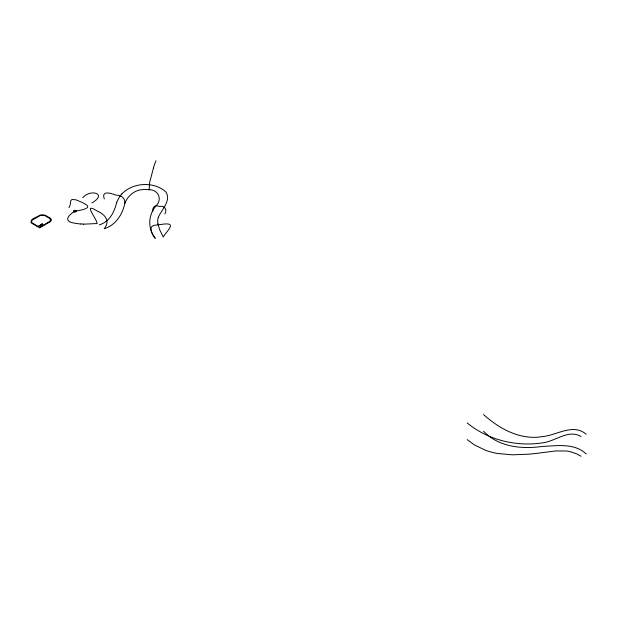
<?xml version="1.0" encoding="UTF-8"?>
<svg xmlns="http://www.w3.org/2000/svg" width="617" height="617" viewBox="0 0 617 617"><rect width="100%" height="100%" fill="white"/><g stroke="black" fill="none" stroke-linecap="round" stroke-linejoin="round"><path stroke-width="0.93" d="M149.16 189.82L149.53 183.372A3.648 0.748 -81.7 0 1 149.869 181.583L153.432 168.109M152.815 211.384C152.044 206.919 155.592 204.404 159.417 206.479C164.276 205.26 167.616 209.371 164.893 213.945M154.443 164.662L155.97 160.767M158.299 217.57L158.623 216.706A46.699 26.963 0 0 1 159.68 214.616C163.25 208.029 170.971 199.808 165.934 192.064C154.335 181.174 132.894 182.323 121.958 193.831M116.729 202.229C114.43 211.947 109.664 221.858 99.229 224.881M163.382 236.766C168.58 228.899 177.411 221.881 160.952 224.449A85.154 66.173 -29.2 0 0 156.818 225.043C147.101 224.974 151.674 233.912 155.276 238.386C147.394 228.159 148.072 214.708 156.533 205.284C162.788 198.435 157.435 189.064 148.481 189.727A16.728 9.656 0 0 0 143.954 189.55C135.439 189.442 127.858 195.365 124.896 203.17C122.451 214.469 115.865 225.082 104.219 228.722C110.728 220.709 104.767 214.33 97.046 210.921C82.13 201.805 96.645 218.248 97.139 223.547L83.434 224.164M68.996 207.651L70.122 205.083L70.839 200.594L71.996 199.492L75.837 199.792L81.86 202.307A85.154 49.159 0 0 1 85.084 203.996C93.923 208.623 78.382 210.528 74.927 211.184C66.597 216.228 63.628 222.12 76.053 223.369A33.009 19.058 0 0 0 79.948 223.925L80.85 224.017M82.747 197.741C90.005 188.686 108.237 193.537 91.871 202.954M581.06 436.551C568.751 429.162 556.387 440.561 544.24 442.559C517.478 447.217 488.232 440.361 467.2 422.93M581.06 456.233L576.563 453.819L570.594 451.775A23.253 13.427 0 0 0 566.128 450.981L555.693 450.95L535.926 453.472A145.28 83.873 0 0 1 528.275 454.197L512.264 454.822L497.395 453.456A49.19 28.397 0 0 1 485.81 450.402L474.427 444.934L467.2 439.643M483.566 431.244C499.006 447.325 521.805 449.222 542.598 446.438C557.22 445.775 574.442 442.844 586.15 453.927M483.566 414.531C499.4 428.892 520.578 440.453 542.598 436.574C556.873 435.301 573.193 422.961 586.15 434.245M163.196 236.905L159.734 229.856L157.937 223.925M104.304 198.944C100.957 189.612 111.6 193.607 115.996 195.126C120.793 195.149 125.598 197.849 124.819 203.355M83.434 224.094A25.266 14.862 -0.1 0 1 80.873 223.948M153.44 167.978A21.063 2.46 -80 0 1 154.458 164.523M116.829 202.245A66.675 38.493 0 0 1 121.865 193.8M158.021 223.917A36.534 21.094 0 0 1 158.23 217.57M51.172 219.899L50.956 220.832A5.237 3.023 0 0 1 50.309 221.65L39.619 227.904L39.118 227.611L49.699 221.434A4.658 2.692 0 0 0 50.27 220.716L50.27 219.104A4.419 2.553 0 0 0 49.692 218.403L45.049 215.726A4.404 2.537 0 0 0 43.838 215.395L41.077 215.395A4.342 2.507 0 0 0 39.866 215.719L32.346 220.061A4.388 2.53 0 0 0 31.768 220.77L31.668 222.105A4.435 2.561 0 0 0 32.123 222.837L38.717 226.794L38.208 227.087L31.49 223.03A5.098 2.946 0 0 1 30.958 222.182C30.665 218.048 37.143 217.57 39.473 215.372A5.029 2.9 0 0 1 40.869 214.994L41.378 214.924A5.761 3.324 0 0 1 43.005 214.878L44.038 214.994A5.083 2.931 0 0 1 45.442 215.379L50.293 218.171A5.029 2.9 0 0 1 50.956 218.981L51.172 219.899M39.272 225.506L38.771 225.799L40.113 225.992L39.272 225.506M40.676 224.696L40.167 224.989L41.516 225.182L40.676 224.696M42.072 223.886L41.563 224.179L42.912 224.372L42.072 223.886M74.133 211.909A1.489 0.864 0 0 0 76.415 211.215A1.489 0.864 0 0 0 74.233 210.42A1.489 0.864 0 0 0 74.133 211.909"/></g></svg>
